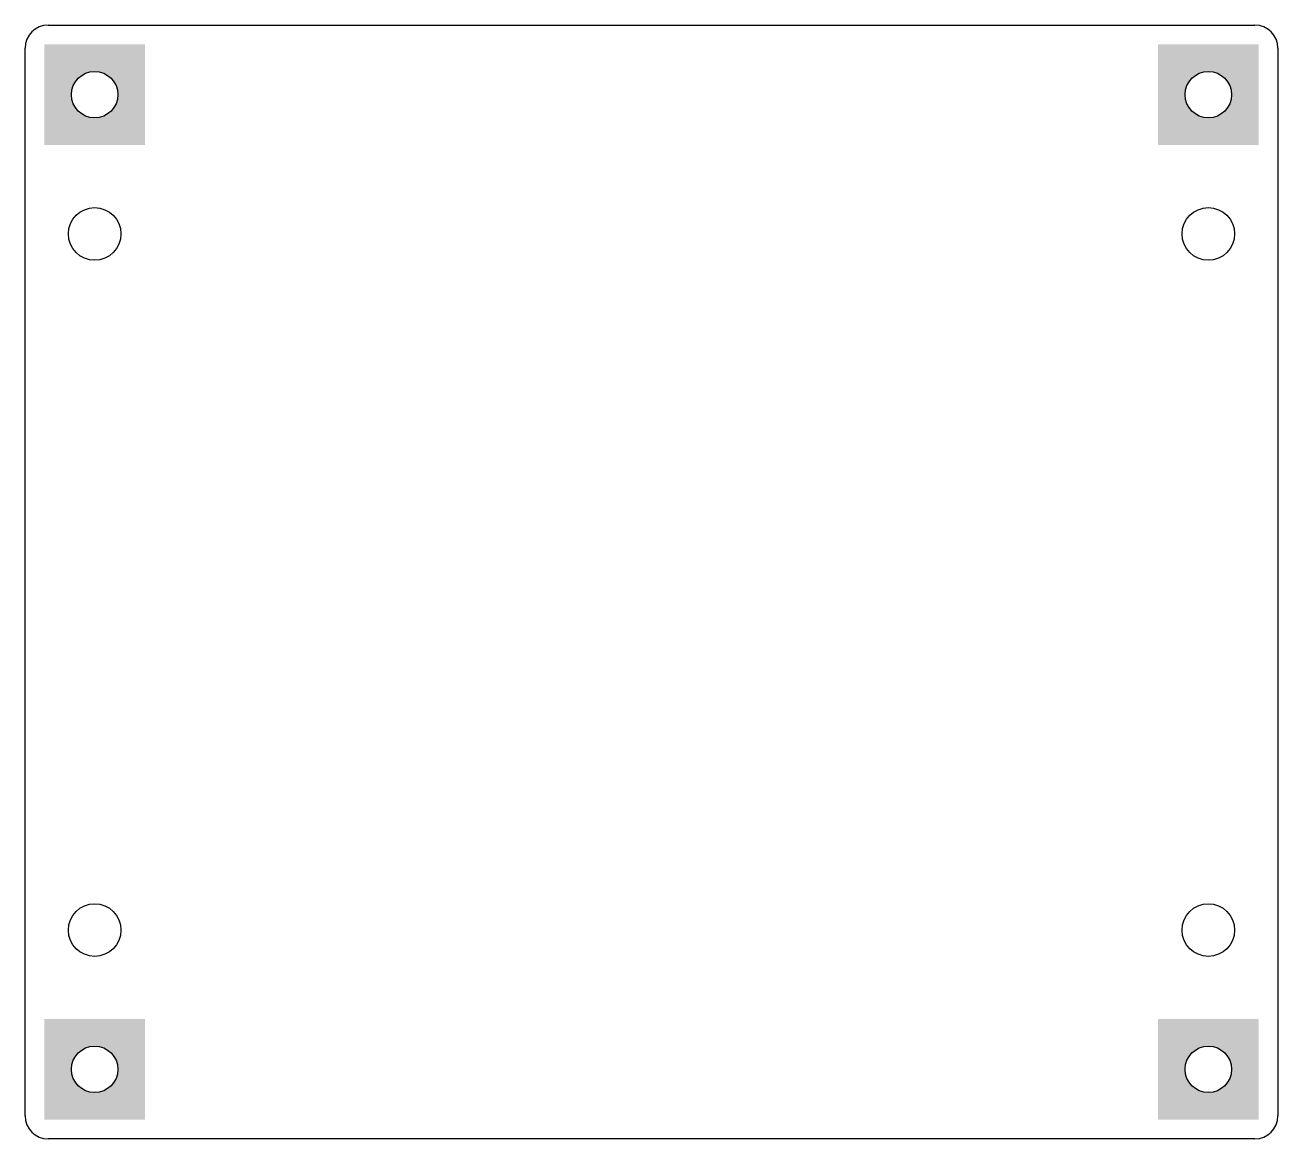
# Model space of a CAD drawing. Header units: millimetres. Extents: x 6 to 87, y 227.2 to 299.2.
import ezdxf

# ---------------------------------------------------------------- set-up
doc = ezdxf.new("R2010")
doc.units = ezdxf.units.MM
for name, color, linetype in [('Board_Outline', 7, 'Continuous'), ('Default', 7, 'Continuous'), ('Drill_Top', 7, 'Continuous'), ('Top_Silk', 7, 'Continuous')]:
    doc.layers.add(name, color=color, linetype=linetype)

# ---------------------------------------------------------------- blocks, each defined once
blk = doc.blocks.new('SE')
at = {"layer": 'Default', "linetype": 'Continuous'}
h = blk.add_hatch(color=7, dxfattribs=at)
h.paths.add_polyline_path([(7.228, 297.999), (7.228, 291.499), (13.728, 291.499), (13.728, 297.999)])
edge = h.paths.add_edge_path()
edge.add_ellipse((10.478, 294.749), major_axis=(1.5, 0), ratio=1, start_angle=0, end_angle=360)
h = blk.add_hatch(color=7, dxfattribs=at)
h.paths.add_polyline_path([(79.233, 297.999), (79.233, 291.499), (85.733, 291.499), (85.733, 297.999)])
edge = h.paths.add_edge_path()
edge.add_ellipse((82.483, 294.749), major_axis=(1.5, 0), ratio=1, start_angle=0, end_angle=360)
h = blk.add_hatch(color=7, dxfattribs=at)
h.paths.add_polyline_path([(7.228, 234.996), (7.228, 228.496), (13.728, 228.496), (13.728, 234.996)])
edge = h.paths.add_edge_path()
edge.add_ellipse((10.478, 231.746), major_axis=(1.5, 0), ratio=1, start_angle=0, end_angle=360)
h = blk.add_hatch(color=7, dxfattribs=at)
h.paths.add_polyline_path([(79.233, 234.996), (79.233, 228.496), (85.733, 228.496), (85.733, 234.996)])
edge = h.paths.add_edge_path()
edge.add_ellipse((82.483, 231.746), major_axis=(1.5, 0), ratio=1, start_angle=0, end_angle=360)
at = {"layer": 'Default', "color": 7, "linetype": 'Continuous'}
for centre in [(10.478, 294.749), (82.483, 294.749), (10.478, 231.746), (82.483, 231.746)]:
    blk.add_circle(centre, 1.5, dxfattribs=at)
at = {"layer": 'Drill_Top', "color": 7, "linetype": 'Continuous'}
for centre in [(10.478, 285.749), (82.483, 285.749), (10.478, 240.746), (82.483, 240.746)]:
    blk.add_circle(centre, 1.7, dxfattribs=at)

msp = doc.modelspace()

# ---------------------------------------------------------------- linework, layer by layer
at = {"layer": 'Board_Outline', "color": 7, "linetype": 'Continuous'}
for p, q in [((7.478, 299.249), (85.483, 299.249)), ((5.978, 228.746), (5.978, 297.749)), ((86.983, 297.749), (86.983, 228.746)), ((85.483, 227.246), (7.478, 227.246))]:
    msp.add_line(p, q, dxfattribs=at)
at = {"layer": 'Top_Silk', "color": 7, "linetype": 'Continuous'}
for centre, start, end in [((7.478, 297.749), 90, 180), ((85.483, 297.749), 0, 90), ((7.478, 228.746), 180, 270), ((85.483, 228.746), 270, 0)]:
    msp.add_arc(centre, 1.5, start, end, dxfattribs=at)

# ---------------------------------------------------------------- block references
at = {"layer": 'Default'}
msp.add_blockref('SE', (0, 0), dxfattribs=at)

doc.saveas('drawing.dxf')
